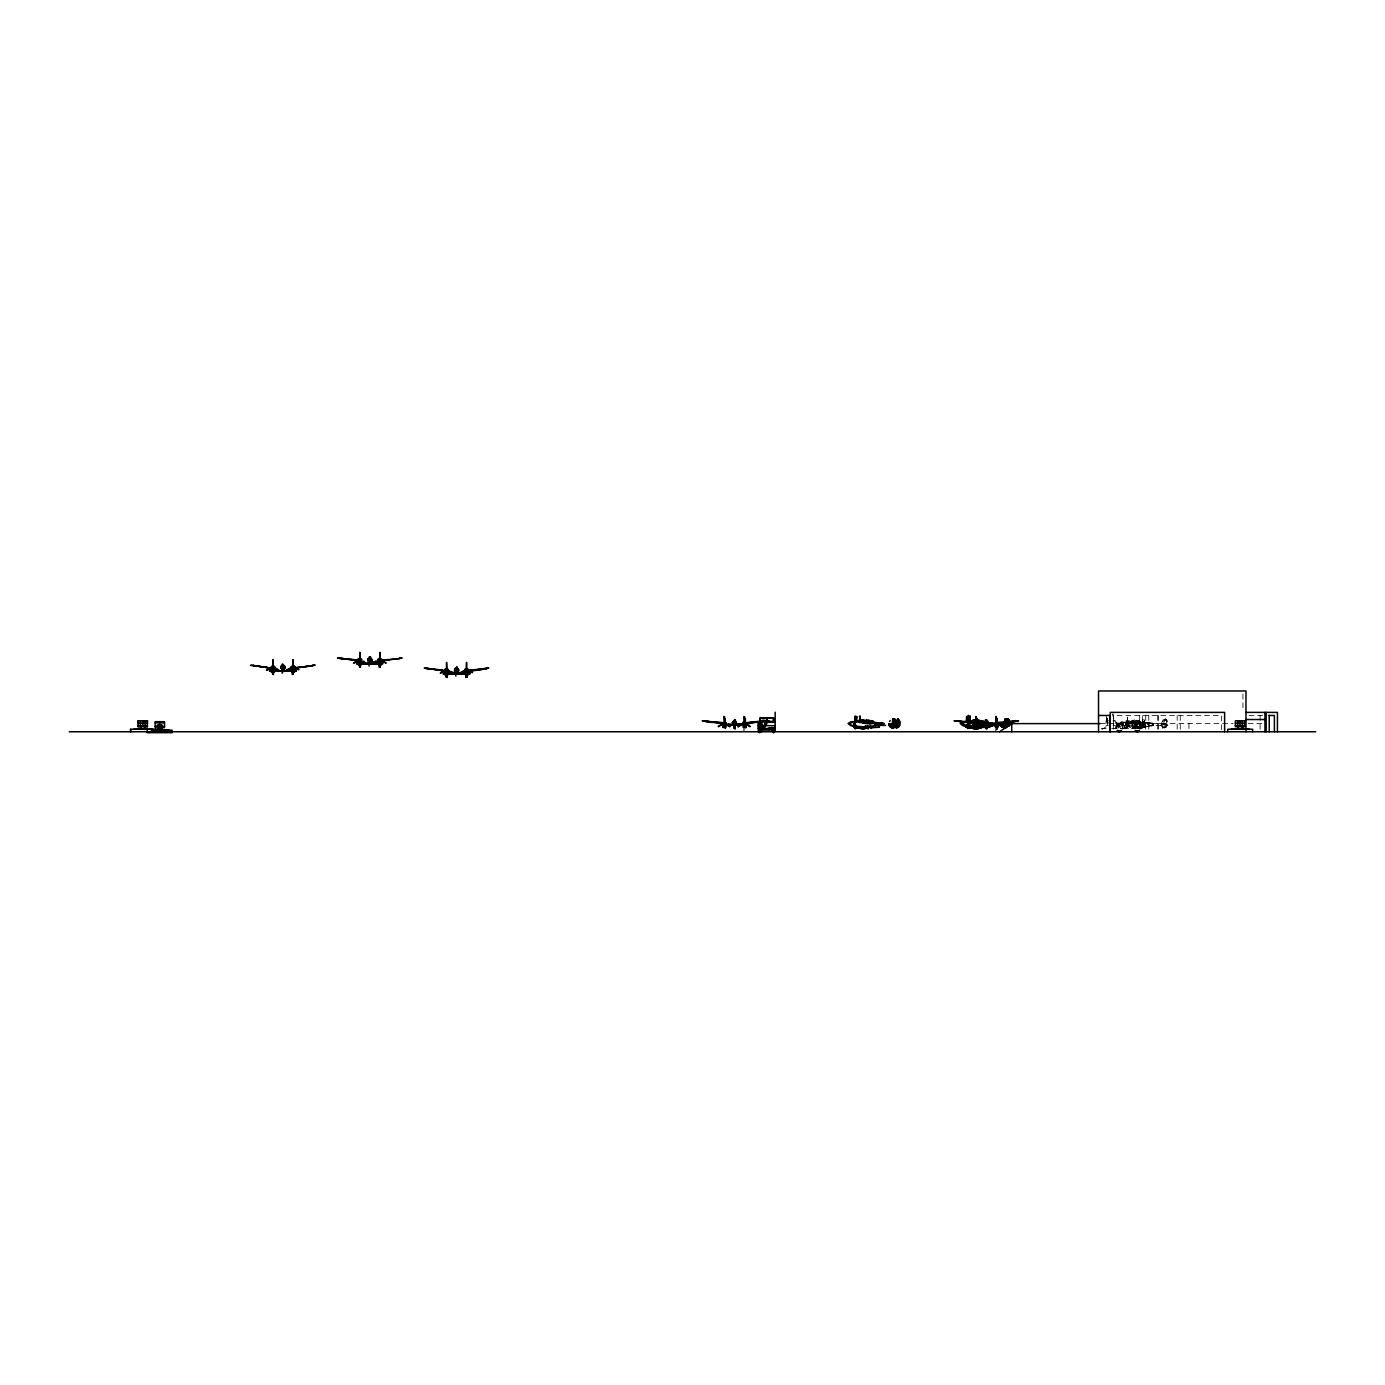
<?xml version="1.0" encoding="UTF-8"?>
<svg xmlns="http://www.w3.org/2000/svg" width="1385" height="1385" viewBox="0 0 1385 1385"><rect width="100%" height="100%" fill="white"/><g stroke="black" fill="none" stroke-linecap="round" stroke-linejoin="round"><path stroke-width="0.75" stroke-dasharray="5 3.75" d="M1127.823 725.844L1127.719 721.775L1129.346 721.447M1126.403 726.242C1126.819 727.004 1126.195 720.581 1125.884 726.761C1126.594 725.065 1127.269 721.983 1126.801 726.381C1134.869 725.463 1115.063 723.195 1130.749 721.412M1127.286 725.844L1127.303 724.857C1128.082 725.151 1127.65 726.363 1127.303 724.84L1129.19 724.961L1127.321 724.822L1127.286 726.069L1129.069 726.034L1127.286 726.069L1127.286 724.84C1133.017 725.359 1124.153 726.727 1129.104 726.052L1129.173 724.961C1125.988 723.766 1126.923 725.186 1127.563 721.654M1147.94 725.117L1149.117 723.178C1148.442 722.589 1146.763 726.173 1150.796 725.584M1150 725.584L1147.905 724.511M1148.407 725.117L1150.796 725.359C1147.022 726.363 1147.421 722.018 1150.952 723.507M1152.787 724.338L1152.614 725.584L1152.787 723.697L1151.247 723.455M1127.806 725.948L1127.806 724.805M1139.959 722.832C1129.398 720.91 1147.767 723.126 1142.209 722.295M1135.51 722.399L1137.639 721.931M1137.137 721.81L1138.73 722.191M1124.516 725.965L1124.464 727.956L1124.637 725.982M1142.383 720.944C1145.603 725.965 1136.825 725.013 1143.266 725.065M1142.209 722.208C1142.417 729.012 1139.162 722.416 1143.854 725.065M1141.396 722.814L1142.348 722.26M1151.073 725.55C1154.519 724.58 1154.328 725.082 1150.45 723.282M1127.771 724.857L1129.173 724.978L1127.771 725.324M1127.165 722.104L1127.58 715.958L1126.992 724.736L1127.234 721.775M1152.684 725.584L1152.839 723.697L1152.666 724.926M1153.082 725.394L1153.272 724.338M1141.863 722.814C1138.816 722.156 1135.492 722.26 1138.21 722.191M1164.318 724.268L1166.464 724.58L1161.34 724.216L1166.499 724.615L1162.725 724.649L1164.802 724.286M1129.519 723.178L1128.429 722.537L1130.281 722.693L1128.948 723.109M1127.857 723.178L1127.58 724.078L1127.719 721.775M1139.041 722.866C1129.848 724.667 1130.801 716.01 1120.638 724.251L1130.766 727.229M1130.783 723.022L1129.173 722.589M1136.825 722.814L1133.726 723.212L1138.972 723.991M1148.078 723.524L1148.009 724.511M1126.04 722.399C1122.785 723.334 1130.056 726.675 1127.684 722.07L1127.528 724.061M1123.443 722.728L1120.915 722.71L1122.231 722.416M1128.688 724.961L1128.602 726.173M1135.215 723.074C1140.097 716.045 1150.312 728.423 1131.476 721.81L1132.341 722.832L1132.48 721.395M1134.8 719.992L1131.268 721.221L1136.912 720.2L1144.997 725.567L1135.856 727.419L1129.796 727.09M1140.651 723.455C1131.961 715.491 1150.831 729.064 1138.124 721.36L1139.162 721.325C1136.098 718.832 1131.199 723.801 1136.86 723.334M1138.782 722.416L1137.587 722.537M1139.734 725.048L1144.962 725.619L1139.595 720.979L1141.223 723.455M1141.43 722.277L1139.561 722.174L1142.175 722.606M1153.324 723.697L1153.168 725.584L1151.125 725.359M1165.114 718.971C1158.864 735.158 1172.316 725.255 1165.599 719.023M1147.317 726.381L1161.236 725.169L1164.629 727.852L1165.599 718.971L1160.543 723.749L1161.703 723.732M1166.932 724.857C1165.529 733.669 1165.443 712.323 1167.226 721.845M1140.409 724.424L1140.322 725.307M1140.998 724.424L1140.928 725.307M1121.279 721.81L1123.356 722.174L1123.27 728.423L1142.331 728.32L1142.331 712.063M1135.059 722.797L1134.125 723.212L1135.146 723.576M1115.271 728.649C1114.925 723.524 1123.287 723.282 1123.252 728.406M1121.158 728.977L1119.201 726.588L1117.401 729.081M1133.138 728.614C1132.792 723.507 1141.153 723.264 1141.119 728.389M1139.024 728.943L1137.068 726.554L1135.267 729.064M1127.598 723.714L1127.477 724.736M1126.178 728.822L1127.096 726.069L1126.42 728.926M1106.84 722.104L1106.805 720.079M1107.896 723.368L1107.169 716.911M1113.263 720.269L1113.782 722.208L1113.956 720.338M1113.644 722.832L1113.28 724.822M1135.561 729.064L1135.856 726.969L1126.697 726.069L1126.455 727.298L1132.601 728.562M1126.472 726.831L1126.403 723.68L1125.884 726.761M1148.355 725.117L1150 725.342M1134.142 720.079L1131.701 721.118M1138.228 728.458L1139.388 726.155L1138.522 728.562M1138.678 728.458L1139.838 726.155L1138.972 728.562L1136.444 728.908M1132.48 728.32L1131.787 725.723L1133.778 721.637L1132.48 725.93L1127.754 725.844A2.562 2.112 -90 0 1 1125.52 724.39L1127.425 717.724M1167.417 724.857L1164.369 727.644M1144.46 720.927L1144.495 725.723L1142.417 725.653M1142.694 725.134L1142.435 725.74C1140.998 727.108 1145.949 726.935 1144.495 725.878L1142.694 724.857M1126.975 723.697L1126.697 726.865M1161.219 723.732L1163.296 719.577L1165.391 718.85M1144.183 724.58L1133.761 722.832M1123.166 724.182L1125.33 728.372L1122.716 724.182M1126.507 727.575L1128.273 725.723L1126.646 727.696M1164.854 727.644L1163.071 727.367M1111.791 728.649L1127.754 728.32L1127.754 725.844A3.445 2.822 -90 0 1 1125.52 724.026L1127.13 722.554M1125.589 724.165L1127.269 722.71M1125.745 728.181L1126.923 726.034M1102.027 729.428L1107.273 725.93M1107.965 722.814L1106.754 716.963M1134.159 722.832L1133.363 723.178L1142.227 724.476M1161.859 724.113L1161.34 724.216M1138.366 728.164L1137.587 726.173L1139.439 728.614M1138.834 728.164L1137.916 726.225L1138.955 728.112M1140.011 725.065L1143.248 725.151M1143.854 725.151L1141.898 725.55M1162.725 724.649L1163.66 724.113L1161.392 724.234L1164.785 724.753L1162.967 724.649M1143.473 722.658L1145.014 722.451M1132.601 722.97L1131.735 723.489L1142.625 725.359M1131.943 723.022L1144.962 725.619L1142.694 724.009L1144.183 724.182M1140.478 726.173L1136.012 726.709L1139.994 727.506M1137.189 728.354L1138.591 728.25M1139.994 727.004L1141.517 726.9M1164.179 727.766L1160.422 725.186M1138.937 727.09L1140.478 727.004M1143.127 726.727L1147.801 726.381M1141.032 726.9L1143.612 726.727M1132.514 722.97L1134.263 723.005A19.39 5.886 9.1 0 0 1138.003 723.489L1143.283 723.385M1133.363 723.178L1134.402 723.126M1133.519 723.178L1134.54 723.126M1136.012 727.229L1139.422 727.09M1150.26 725.584L1151.61 725.55M1139.942 726.173L1146.503 725.93L1146.624 727.315L1139.509 727.506M1139.561 721.36L1141.881 723.109M1138.124 721.36L1141.777 723.351M1140.236 723.455L1141.482 723.437M1139.439 727.506L1146.07 727.315L1145.949 725.93M1132.376 727.298L1136.496 727.229M1148.632 723.178L1150.191 723.16M1150.294 725.359L1151.61 725.359M1139.197 723.472L1140.444 723.455M1141.327 724.026L1143.144 724.009M1134.731 722.416L1136.064 722.399M1144.149 721.498L1142.66 721.775M1142.677 722.174L1144.166 722.226M1142.642 722.676L1144.166 722.71M1142.677 723.645L1144.183 723.714M1140.53 723.991L1144.962 725.619L1140.461 723.991L1141.707 724.026M1161.617 724.113L1163.66 724.113C1155.817 724.113 1175.363 724.996 1161.842 724.459M1248.941 715.456L1262.947 715.456M1106.823 720.581L1106.009 714.175M1108.416 720.789L1106.078 720.789L1106.078 726.727M1113.073 720.789L1115.41 720.789L1115.41 726.727M1125.52 722.208L1116.552 722.208L1116.552 728.423M1142.331 722.208L1132.895 722.208A1.818 1.818 0 0 0 1131.078 724.026L1131.078 725.844M1116.552 722.399L1116.552 727.921M1116.552 723.091L1123.27 723.091M1100.14 723.611L1233.117 723.611M1248.093 723.611L1262.843 723.611M1116.552 723.974L1123.27 723.974L1125.33 728.372L1122.837 723.974M1116.552 724.182L1123.27 724.182M1106.078 725.619L1108.416 725.619M1113.073 725.619L1115.41 725.619M1116.552 726.086L1123.27 726.086M1101.231 728.649L1108.069 728.649M1129.035 723.178L1130.247 723.178M1139.63 724.009L1136.721 723.766M1139.249 724.009L1140.288 724.026M1144.529 722.451L1146.053 722.503M1130.264 721.412L1133.345 721.585M1145.568 722.503L1148.113 722.658M1143.958 722.658L1139.665 722.71M1135.527 720.719L1137.154 720.892L1136.237 720.771M1147.628 722.658L1161.028 723.749M1140.374 722.416L1142.729 722.693M1139.318 722.97L1140.322 723.143L1131.545 721.81L1132.341 722.832M1133.588 722.624L1140.201 723.178M1128.792 723.143L1131.268 723.109L1129.71 722.693M1132.861 721.585L1136.877 721.897M1136.392 721.897L1139.838 722.191M1136.358 722.485L1141.015 722.935L1139.595 720.979M1138.816 723.593L1137.916 723.489A19.39 6.025 8.3 0 1 1134.177 723.005M1149.671 723.385L1151.731 723.645L1149.654 723.385M1149.654 723.16L1150.987 723.282M1139.162 722.883L1140.426 723.091M1134.782 724.234L1136.15 724.476L1134.679 724.234M1137.985 724.822L1136.618 724.563L1137.899 724.822M1142.504 723.489L1143.802 723.922M1140.357 723.143L1141.379 723.351M1139.301 723.714L1140.496 723.974L1139.232 723.714M1139.353 722.191L1140.859 722.416M1163.677 724.649L1162.084 724.459M1128.411 726.761L1130.281 727.09M1127.269 726.294L1128.896 726.761M1107.636 723.212L1107.584 724.892M1162.327 724.459L1166.464 724.58L1163.227 724.113L1164.3 724.753M1162.673 727.142L1163.556 727.367M1138.695 721.066L1140.288 722.174M1163.158 727.142L1161.582 725.844M1126.317 721.62L1128.065 723.645M1165.668 719.577L1166.932 723.195M1144.443 720.113L1142.573 719.594L1142.383 721.862M1113.055 713.985L1114.025 720.269L1112.64 714.019M1144.443 720.079L1144.46 720.979M1144.495 725.359L1143.473 727.056L1142.417 725.376M1144.46 721.516C1147.905 728.372 1139.111 728.718 1142.383 721.533M1144.443 720.39L1144.46 721.845M1260.09 715.456L1260.09 729.722M1242.934 694.041L1242.934 710.626M1221.553 729.722L1221.553 715.456L1113.332 715.456L1113.332 729.722M1188.919 723.611L1188.919 729.722M1180.245 715.456L1180.245 729.722M1177.181 715.456L1177.181 729.722M1162.863 723.611L1162.863 729.722M1158.397 715.456L1158.397 729.722M1157.704 715.456L1157.704 731.765M1148.788 715.456L1148.788 729.722M1145.724 715.456L1145.724 731.765M1139.388 715.456L1139.388 731.765M1122.716 723.974L1122.716 728.423M1116.708 728.597A2.562 2.562 0 0 1 1119.53 725.982A2.562 2.562 0 0 1 1121.763 729.116M1116.085 728.614A3.186 3.186 0 0 1 1119.582 725.359A3.186 3.186 0 0 1 1122.352 729.254M1133.069 728.32A4.12 4.12 0 0 1 1137.154 723.766A4.12 4.12 0 0 1 1141.24 728.32M1134.557 728.579A2.562 2.562 0 0 1 1137.379 725.948A2.562 2.562 0 0 1 1139.613 729.099M1133.951 728.597A3.186 3.186 0 0 1 1137.449 725.342A3.186 3.186 0 0 1 1140.219 729.237M1144.166 723.126L1142.677 723.143L1144.166 723.212M1141.482 722.572L1142.989 722.658L1141.465 722.572M1153.289 723.87L1151.264 723.645L1153.255 723.87"/><path stroke-width="1.5" d="M745.303 726.571L745.303 727.766M997.148 726.571L997.148 727.766M723.143 722.953L704.636 720.979C707.908 723.853 724.511 721.066 722.78 723.472L702.178 720.789L723.507 723.351M725.065 724.078C724.857 711.942 725.238 730.449 724.822 726.571M725.048 722.329L722.606 723.178M736.335 722.832L735.851 721.81L734.344 722.832L734.396 719.888L734.5 721.066M743.624 724.84L743.503 726.052L743.001 724.822M744.991 722.312L743.312 722.07L743.312 724.459L745.165 724.459L745.286 722.312M745.32 727.367C745.078 726.727 745.563 707.752 745.043 726.571M745.944 723.351L745.874 722.399L746.082 723.334L764.364 721.36C782.369 720.702 744.593 720.356 745.944 725.117M975.819 723.074L954.023 720.789L975.888 723.524M976.944 727.367L976.771 719.023L976.892 721.845M986.345 721.066L986.258 719.888L986.189 722.849L984.354 722.243L985.237 723.178M995.503 724.961L995.348 726.052L994.845 724.822M997.165 718.971L997.148 724.078C996.906 707.389 997.113 738.447 996.888 726.571M1016.14 720.962L1018.598 720.789L998.1 723.472L1016.209 720.979L997.719 722.399L998.637 723.957L997.789 725.117M725.151 719.023L725.117 720.979M976.996 719.023L976.962 720.979M854.614 724.736L855.203 715.958L854.822 722.07M968.167 724.736C969.517 710.972 967.301 714.331 968.357 722.07M725.099 727.766C725.601 723.264 722 727.038 724.719 724.857L726.433 725.394M725.099 724.078L725.117 721.845M863.478 726.969L863.167 729.064L854.078 727.298C856.224 721.481 853.108 733.063 854.891 724.805C859.323 726.017 852.831 732.457 856.224 726.173M969.846 724.944C969.639 727.956 966.609 724.32 969.846 724.944L969.76 726.242M273.295 674.322L272.897 659.554L272.949 671.327L296.182 671.067M359.754 663.623L359.633 658.429L360.498 667.345M446.472 673.716L446.576 662.411L447.165 677.438M743.884 730.155L744.091 729.895M859.721 722.07C857.073 715.976 873.173 724.857 868.759 720.979C871.736 719.057 876.74 724.095 875.528 724.511M989.046 725.117L989.184 723.351L991.47 723.645M995.486 724.84L995.503 726.034L994.897 724.926M995.746 730.155L995.936 729.895M997.148 723.195L997.217 719.023M880.843 724.926L882.487 725.342L877.19 723.351M992.872 725.394L990.846 725.359L995.763 725.394M272.793 669.907L272.862 674.183L272.966 665.614L272.862 674.391L272.932 672.175M745.13 719.023L745.251 721.845L745.355 719.023M875.58 723.957L873.017 722.953M877.674 723.351L880.098 723.507L878.834 723.385M987.73 723.351L988.838 723.385L987.799 723.351M991.141 723.351L989.375 723.385L994.361 723.645L990.829 723.385M379.819 664.938L379.871 667.016L380.079 658.429L379.888 667.154L379.94 664.402M724.736 726.173L724.719 724.857L725.134 727.506M147.451 720.789L147.399 726.727L138.084 726.727L138.136 720.789L147.451 720.789L147.485 721.897M140.387 725.619L140.456 720.789M142.707 725.619L142.793 720.789M145.044 725.619L145.131 720.789M272.776 672.019L272.724 674.391M292.512 674.322L292.997 671.621M359.754 664.402L359.667 667.154M446.455 674.893L446.541 677.248L446.472 674.495M466.641 676.261L466.606 677.248L466.676 674.495M292.962 673.387L292.893 659.554L292.927 674.391L293.153 672.175M359.892 664.938L359.823 667.154L359.858 652.318L359.754 658.394M380.113 664.938L380.027 667.154M446.611 675.032L446.559 677.109L446.576 668.522M379.455 667.103L379.854 652.318L379.957 658.394M467.022 673.404L443.061 673.803L470.086 673.803L466.641 674.166L466.572 668.522L466.745 677.248L466.572 662.411L465.983 677.438M871.096 722.381L870.559 722.814M983.021 722.693L985.358 722.693M359.754 664.8L359.858 666.964L359.806 658.377M379.888 658.377L379.888 666.947M724.892 721.862L724.961 718.971M734.24 725.982L734.31 727.852M976.754 721.862L976.823 718.971L977.014 721.862M986.155 726.069L986.103 728.614L985.981 726.069M745.095 721.862L745.182 718.971M869.157 721.845L869.018 722.814M996.923 723.316L997.027 718.971M380.113 664.523C382.883 661.009 383.489 666.168 380.286 663.311M856.38 716.582L855.861 722.104L856.034 716.547M966.92 716.582L966.401 722.104L966.574 716.547M967.007 725.948C967.405 722.745 965.968 731.747 967.024 724.857M968.461 725.948L968.427 724.805L968.461 726.138L969.76 726.155L969.136 728.614L969.725 726.069M997.096 726.19L997.2 727.644M854.909 724.84L856.207 726.155M466.762 677.109L466.832 675.032L466.243 677.04M856.848 716.582L856.328 722.104L856.536 716.547M860.172 716.582L859.185 722.104L860.068 715.958L859.358 716.547M967.388 716.582L966.869 722.104L967.076 716.547M970.314 716.582L969.327 722.104L970.21 715.958L969.5 716.547M271.373 668.211L253.039 665.492L271.391 668.211L272.88 665.354L274.368 666.375L273.815 668.02M358.507 660.16L339.983 658.256L358.455 660.368M445.174 670.444L426.701 668.349L445.07 671.067L446.559 668.228L448.048 669.249L448.307 671.69L447.944 670.219M854.251 725.134L854.043 726.935L853.818 724.268M966.211 724.909L965.639 726.865L966.332 725.134M967.786 725.134L967.578 726.935L967.353 724.268M284.964 668.332L284.894 667.137A19.39 4.242 18.4 0 1 284.618 667.916L282.904 670.6C271.148 672.885 274.888 662.549 274.871 668.488M458.643 671.188L458.573 669.994A19.39 4.242 18.4 0 1 458.297 670.79L457.569 672.106M296.407 670.946C289.188 673.993 294.434 666.635 292.304 669.976M378.694 663.121L379.888 664.038L379.646 663.173L359.892 664.09L360.048 663.173L360.342 665.423L360.342 661.459L360.446 662.74M466.329 673.318L466.537 674.183L466.381 673.266L446.282 673.456M891.923 724.753L889.239 724.113L891.923 724.753L889.464 724.459L890.347 724.649M896.805 724.286L895.212 724.649L898.952 724.58M1005.493 724.286L1001.113 724.234L1007.137 724.58L1001.338 724.113M733.461 721.066L735.141 720.079M735.262 720.079L736.041 723.039M985.306 721.066L985.376 720.079M734.31 721.343L734.258 728.614L734.137 726.069M986.172 721.343L985.947 728.545M854.666 724.078L854.926 723.178M968.202 724.078L968.461 723.178M849.628 723.489L854.787 721.429M889.62 724.701L893.602 724.615L891.94 724.268M963.164 722.728L965.986 721.741M984.995 723.991L984.596 723.489A19.39 2.926 -17.9 0 1 984.25 723.005L984.545 724.822M875.303 722.693L872.152 722.71L870.646 720.979L875.216 723.385M880.358 724.926L883.266 725.359M983.038 722.814C980.978 720.477 986.016 722.243 984.112 722.572M361.191 660.299C361.745 667.934 380.234 657.702 379.265 662.74M859.964 722.849C860.414 719.577 857.8 722.468 859.964 722.243M861.782 720.079L859.479 721.066M863.34 720.079L861.02 721.066M865.521 720.962L868.759 720.927L872.446 723.385L868.274 723.455L865.781 720.979L870.351 723.385L868.914 723.437M871.736 723.334L867.218 720.927L864.084 720.962L868.655 720.01L875.268 723.749M868.187 722.71L867.183 721.36L868.014 720.719L874.316 722.554M868.135 722.953C874.351 725.428 866.439 720.39 869.763 721.325L868.741 721.36L869.728 722.71M873.052 722.71L872.083 720.979L873.087 721.325L870.611 721.36L872.637 722.381M888.858 725.169L892.009 727.627L892.736 718.971M892.771 724.199L892.494 727.627L891.317 727.766M893.966 722.468L894.277 718.971M894.329 724.199L893.792 727.852L891.196 726.571M890.278 727.142C894.848 729.393 896.026 721.152 892.719 719.023L894.346 721.845M893.533 727.644L896.095 724.857L894.26 719.023C898.38 720.529 896.874 729.393 892.234 727.367M897.601 718.971L896.182 727.766M897.67 727.506L899.488 724.078L897.584 719.023C902.431 720.754 899.229 731.124 894.502 726.571L896.666 727.766M972.045 722.849C969.24 721.516 974.122 718.296 978.416 721.066M973.499 722.849L973.638 721.256L968.6 721.343M973.88 720.079L971.56 721.066M974.33 721.118L977.446 719.888M975.473 719.975L979.403 720.183L985.41 723.749L981.827 723.455L979.333 720.979L983.887 723.611M981.723 722.71C977.637 718.33 990.483 725.394 982.45 723.437M1004.523 722.468L1004.817 718.971M1006.272 719.023C1012.695 724.736 1000.247 735.487 1006.272 718.971M1009.561 724.857L1009.007 726.19L1009.371 721.845L1007.726 719.023L1009.613 720.979L1010.046 724.857M743.053 723.489L737.928 726.848L743.208 723.68M292.72 671.067L269.382 670.946L293.343 670.548M446.645 673.699L466.399 673.941M734.587 726.242L734.362 727.437L734.119 725.584M986.449 726.242L986.224 727.437L985.964 725.584M743.901 716.582L744.403 722.087L744.541 716.547M995.746 716.582L996.248 722.087L996.386 716.547M994.88 723.593L994.084 723.541M360.031 663.848L356.326 663.709L359.407 663.311M736.179 723.593L736.197 723.489A19.39 2.649 18.3 0 0 736.387 723.005L736.266 724.822M987.799 723.991L987.038 724.822L988.059 723.489A19.39 2.649 18.3 0 0 988.232 723.005L988.128 724.822M986.38 723.178L988.215 722.624L987.107 720.079L985.497 720.079M455.7 672.244L454.851 670.79A19.39 4.242 -18.4 0 1 454.574 669.994L455.042 668.574L454.522 671.188M159.05 727.073L159.05 729.566L158.738 724.39L160.591 724.39L160.279 729.566L160.279 727.073M380.113 664.246C382.589 663.155 380.771 659.814 380.511 662.74M293.083 666.947L292.893 665.648M380.044 659.727L379.923 660.264M992.318 725.394L989.063 724.944M994.257 725.394L990.015 725.359M272.672 674.201L272.637 672.175M723.905 716.547L724.442 722.104L724.563 716.582M765.022 728.06L760.59 728.146M774.596 728.181L768.779 728.06M975.75 716.547L976.286 722.104L976.408 716.582M448.255 673.058L447.736 671.465L447.165 672.833M868.049 729.064L868.343 726.969M975.577 726.969L975.265 729.064L971.855 728.146M284.496 668.245L283.423 669.751M371.422 661.216L370.436 662.445M971.924 727.229L969.171 726.381M875.614 723.524L876.74 723.385L873.294 723.455M876.099 723.524L879.319 723.385M988.197 723.524L992.785 723.385M976.754 727.644L976.944 726.709M997.771 726.173L997.754 727.506L997.91 725.93M312.768 665.216L315.191 665.164L294.399 668.211L294.416 666.254L294.884 667.501M381.187 660.143L379.871 658.135L378.382 660.056M294.849 667.639L312.785 665.908L310.153 666.22M381.135 660.42L381.516 658.983L381.36 660.056M745.511 724.078L745.857 723.178M997.356 724.078L997.719 722.52L998.308 723.524M745.528 724.944C741.823 728.146 747.034 723.316 743.728 724.857M855.861 726.069L855.636 727.298L864.725 729.064L865.019 726.969L854.545 726.034M966.401 726.069L966.176 727.298L976.719 729.064L977.031 726.969L973.413 726.796M967.63 727.298L967.855 726.069M969.327 726.069L969.102 727.298L978.191 729.064L978.485 726.969L975.525 726.588M997.373 724.944L996.733 726.052L996.681 724.84M446.853 669.821L446.489 670.357M985.428 721.118L984.319 722.849L988.215 722.624M281.017 666.826L282.142 665.06M724.874 724.961L724.84 725.948M977.308 724.822C971.82 729.237 978.122 720.217 976.91 728.112M291.75 670.357C289.482 660.905 295.819 671.396 282.904 670.6L281.172 667.916A19.39 4.242 -18.4 0 1 280.895 667.137L284.046 667.778L284.739 666.22M369.102 656.992L370.609 656.992L371.751 659.901A19.39 4.242 18.4 0 1 371.578 660.697L369.847 663.363L368.445 662.48M458.487 669.994L457.327 667.916M853.87 726.242L854.164 723.559L853.489 726.761M725.463 724.822L725.013 726.052M967.855 722.104L974.953 723.334L956.498 720.979L975.715 722.347M736.456 724.234L734.881 725.255M988.301 724.234L986.986 725.498L987.92 725.048M360.481 661.545L361.849 662.532L359.996 663.346M293.481 670.496L293.464 668.695L293.551 669.976M969.05 726.554L964.185 725.584L961.623 723.489L968.253 721.429M726.155 723.593L725.705 722.572L724.199 724.736L722.451 722.572L722.935 724.078M978.416 723.541L977.568 722.572L976.061 724.736L974.14 722.832L976.061 721.775L978 723.593M974.451 723.178L974.798 724.078M358.507 660.143L357.936 659.122L359.84 658.135L361.329 660.056M444.949 669.63L444.862 670.929M280.913 666.704L281.363 665.718M368.704 660.541L367.856 659.468L369.102 657.823M284.773 667.172L284.6 666.185M458.573 669.613L457.725 670.634L454.644 669.821M733.392 723.178L732.388 722.624L733.583 721.118M468.424 670.807L467.524 668.522L465.1 669.249M742.239 723.541L743.139 722.866M358.109 659.71L358.334 660.974M736.37 722.658L734.206 722.814M464.91 673.058L465.118 669.111L464.667 671.413M378.503 660.299L378.174 661.615L377.707 660.835M359.633 658.429L360.238 667.103M726.069 723.351L725.342 723.645M997.91 723.057L996.092 721.775L994.603 723.714L996.092 724.736L997.702 723.178M295.663 669.821L294.901 669.492M381.637 659.572L381.516 660.905L402.169 658.083L399.711 657.979M360.654 662.272L361.433 662.272A2.008 1.956 48.9 0 1 361.433 663.779L360.498 663.398M466.745 670.392L466.312 669.89M973.949 724.424L969.725 726.796L975.127 723.836L973.949 725.307L973.811 724.32M468.58 672.366C471.471 672.92 464.823 670.755 468.234 672.366A2.008 1.956 48.9 0 1 468.234 673.872L467.455 673.872M893.983 726.19L894.554 724.857M893.204 719.023L895.039 724.857L892.252 727.852M895.541 726.19L896.095 724.857M896.407 725.273L895.004 727.246M898.848 726.19L899.419 724.857M899.731 725.273L898.311 727.246M1008.418 725.273L1008.02 726.19L1008.384 721.845L1006.756 719.023M894.866 725.273L893.446 727.246M1008.107 724.857L1006.514 727.246M272.239 670.548L271.252 671.015A2.008 1.956 -48.9 0 1 271.252 669.509L272.239 669.976M273.486 669.976L274.49 669.509A2.008 1.956 48.9 0 1 274.49 671.015C272.43 669.855 273.866 675.395 273.399 670.496L273.399 670.946M292.096 669.509L291.317 669.509A2.008 1.956 -48.9 0 0 291.317 671.015L292.304 670.548M358.975 662.272L358.196 662.272A2.008 1.956 -48.9 0 0 358.196 663.779C359.061 664.159 358.005 659.416 359.2 662.74M379.04 663.779L378.261 663.779A2.008 1.956 -48.9 0 1 378.261 662.272L379.04 662.272M445.71 672.366L444.931 672.366A2.008 1.956 -48.9 0 0 444.931 673.872L446.022 671.552L445.918 672.833M465.983 673.422L464.996 673.872A2.008 1.956 -48.9 0 1 464.996 672.366L465.983 672.833M772.865 730.605L774.596 730.518M773.107 730.57L773.107 727.61M997.165 723.559L1002.082 726.865L997.061 723.385L1016.244 721.325L1005.043 722.174M758.495 731.228L758.807 726.692M759.326 731.245L759.638 726.709M380.892 659.987L386.173 663.069L382.225 661.32M889.551 721.654L890.157 720.529M278.472 670.34L273.901 667.189L279.164 670.34M362.16 661.424L365.432 663.103L363.788 661.13M729.791 726.831L725.048 723.974L730.103 726.242M977.083 725.169L978.277 725.394M981.636 726.831L976.892 723.974L981.948 726.242M745.043 725.948L745.494 724.805L744.178 726.086M996.906 725.948L996.715 724.961M447.078 673.803L447.199 671.638M380.234 664.073L380.546 661.545M985.843 722.814L987.713 721.81L988.059 722.849M456.825 673.041L448.255 671.708M457.985 671.483L455.717 673.023M749.822 726.761L745.303 723.559L750.151 726.242M377.811 660.091L378.261 658.983L378.486 660.126M293.845 667.345L298.848 669.751L294.001 667.085M468.961 671.413L472.527 672.608L469.411 670.669M732.786 721.81L732.388 722.658M735.141 724.874L742.931 723.922M725.065 728.112L725.082 724.857M744.091 728.112L743.866 726.086M967.042 726.761L967.7 723.559L967.492 726.848M379.213 661.545C379.715 668.834 379.628 663.051 378.174 661.545M274.576 670.184L273.52 668.782M985.981 725.861L985.791 727.315M465.776 672.366L465.412 671.465L456.583 673.456L454.973 671.102M995.434 727.315L995.434 725.93M1002.446 724.649L1001.563 724.459M1002.896 724.649L1001.043 724.216L1007.172 724.615L1002.498 724.216M375.906 661.13L373.586 663.103L377.534 661.424M460.391 672.902L463.767 670.634M990.136 726.242L995.226 723.974L990.483 726.831M361.208 660.126L361.45 658.983L361.883 660.091M746.099 723.385L764.399 721.325L745.615 722.832L753.198 722.174M718.261 726.242L723.109 723.559L718.573 726.761M270.058 667.812L266.578 670.288L270.525 668.557M358.819 659.987L353.521 663.069L357.468 661.32M445.468 669.959L440.257 673.162L445.641 670.202M1000.939 725.169C1000.489 729.099 1009.388 726.19 1004.09 727.644M1004.575 727.644L1002.775 727.367M1006.029 727.644L1002.255 725.117M468.234 669.665C462.988 673.508 497.856 666.877 486.447 668.072M455.526 668.159L457.327 667.085M893.637 726.709L891.68 726.571M895.177 726.709L894.191 727.367M292.858 667.535L287.318 670.34M1005.06 727.246L1006.081 726.19L1003.831 727.142M286.989 669.734L291.906 667.189M371.249 662.48L369.847 663.363L368.133 660.697A19.39 4.242 -18.4 0 1 367.856 659.901L367.856 659.468M999.485 731.765L1011.725 723.611L1100.002 723.611M369.743 664.108L369.847 656.854M456.583 666.947L456.461 674.201M371.007 660.541L371.838 659.468M359.148 661.545L358.975 663.779M464.269 671.517L460.582 673.3M725.048 722.174L726.034 723.091M457.448 673.023L456.323 673.041M745.701 723.87L746.498 723.87A2.008 1.974 62.8 0 1 746.48 725.394L745.701 725.394M889.966 724.32L888.945 724.216L893.619 724.615L888.945 724.216L889.966 724.009M1007.155 724.615L1002.636 724.234L1003.519 724.009M1002.948 724.113L1001.043 724.216L1003.259 724.113M293.776 669.509L294.555 669.509A2.008 1.956 48.9 0 1 294.555 671.015L293.481 670.859M380.719 662.272L381.498 662.272A2.008 1.956 48.9 0 1 381.498 663.779L380.719 663.779M447.372 672.366L448.169 672.366A2.008 1.956 48.9 0 1 448.169 673.872L447.165 673.422L447.13 675.447M468.095 671.067L486.464 668.765L483.832 669.094M866.11 728.112L865.209 726.173M866.577 728.112L865.66 726.173M867.668 728.112L866.75 726.173M870.992 728.112L870.074 726.173M871.442 728.112L870.524 726.173M978.208 728.112L977.308 726.173M978.676 728.112L977.758 726.173M979.662 728.112L978.745 726.173M980.13 728.112L979.212 726.173M981.134 728.112L980.216 726.173M294.416 668.211L312.768 665.492M399.711 658.637L381.187 660.16M1005.545 727.644L1005.146 726.571M161.526 727.558L164.503 727.627L164.503 721.689L155.189 721.689L155.189 727.627M283.423 670.375L282.038 670.167M997.91 725.584L998.343 725.394A2.008 1.974 62.8 0 0 998.343 723.87L997.91 723.697M853.887 722.572L858.111 721.429M864.344 721.066L866.785 719.975M972.876 721.118C978.295 717.828 970.937 723.489 972.426 721.221M974.486 721.066L976.823 720.079M722.416 725.169L722.104 724.424M270.767 669.821L270.889 669.492M862.526 720.962L866.785 721.325L865.746 721.36C874.264 725.584 856.017 722.347 863.98 722.485M974.625 720.962L977.031 720.875M764.243 726.623L763.429 726.467A3.186 3.186 0 0 1 760.642 721.897A3.186 3.186 0 0 1 765.974 721.308A3.186 3.186 0 0 1 764.26 726.381C757.214 724.805 767.602 715.785 764.105 725.792M860.864 722.243L860.881 721.118L856.501 721.343M863.98 720.962L865.521 720.789M978.987 720.962L983.229 721.325L982.19 721.36L983.211 722.641L979.333 720.979L980.701 721.602M743.987 726.259L743.762 724.978M291.214 668.799L292.27 668.782M293.585 668.782L294.97 669.215L294.122 670.357M745.909 724.615L748.61 724.424L746.151 724.234M997.754 724.615L1000.472 724.424L997.996 724.234M995.971 728.164C995.019 722.78 997.304 727.263 995.573 724.857M1003.017 724.459L1004.35 724.113M294.624 666.774L292.91 665.354L291.421 667.293M466.208 675.499L465.949 671.638M991.296 723.385L992.924 723.645M986.501 725.619L992.716 724.372M371.855 661.182L371.838 660.195M863.461 719.975L870.334 722.693M867.512 726.883L863.478 727.419M867.547 727.125L869.053 726.883M872.377 726.883L868.343 727.419M979.611 726.883L975.577 727.419M981.065 726.883L976.979 727.367M981.013 727.125L982.519 726.883M292.235 667.414L292.927 666.652M272.81 667.483L273.07 667.483M359.771 660.264L359.65 659.727M468.269 670.981L486.447 668.349L467.974 670.444L475.245 669.63M381.256 660.351L388.527 660.108M891.888 724.77L895.143 724.58L893.481 724.268M1006.912 724.77L1008.609 724.58L1006.947 724.268M269.781 670.721L271.079 670.6M356.724 663.484L358.04 663.363M443.46 673.577L444.758 673.456M773.851 728.545L775.167 728.458L775.167 712.184M871.702 722.658L867.183 722.174L869.832 722.624M870.092 723.437L867.287 721.36L871.355 722.606M889.014 724.234L890.815 724.113M983.108 722.572L980.736 722.174L983.817 722.676M977.325 724.926L974.815 724.805L976.079 726.242M723.403 725.948L722.97 724.805L724.234 726.242M273.486 674.582L272.672 665.648L272.776 669.959M985.116 726.017C979.143 727.35 976.546 726.381 977.394 727.35M865.746 721.36L868.083 722.935L864.153 722.52M868.205 722.641L867.183 721.36L868.326 721.325L866.473 720.875M868.724 721.36L869.763 721.325L868.759 720.979M867.183 721.36L868.326 721.325L867.218 720.979M977.446 723.334L981.827 723.455L978.468 720.875M981.757 722.641L980.736 721.36L984.458 723.385L981.463 722.918M979.299 721.36L980.338 721.325M980.753 721.36L983.281 723.455L980.753 721.36L981.775 721.325L977.516 720.962L979.074 720.789M772.051 728.545L775.167 728.458L758.391 728.458L758.391 722.329L758.495 731.799M861.366 721.343L850.961 721.741L848.07 723.489L850.65 725.584L858.371 727.229M971.508 721.343L963.06 721.741L960.169 723.489L962.731 725.584L970.469 727.229M867.062 727.506L875.805 727.315L875.597 725.93M871.927 727.506L879.111 727.315L878.921 725.93M979.16 727.506L989.254 727.315L989.063 725.93M877.917 725.359L880.773 725.359M882.782 725.359L884.097 725.359M869.832 723.455L868.81 722.71M895.679 724.649L898.484 724.615L895.558 724.372M865.019 727.419L859.237 727.298M978.485 727.419L972.789 727.298M359.892 663.605L379.802 663.605M282.142 664.211L283.942 665.302M359.823 664.038L379.888 664.038M446.974 677.196L446.351 668.522L446.368 677.438M1245.981 712.392L1277.437 712.392L1277.437 731.765M1098.582 715.456L1109.852 715.456L1109.852 731.765M1268.47 715.456L1274.39 715.456L1274.39 731.765M1245.981 719.525L1264.955 719.525M767.065 721.758L773.799 721.758L767.065 721.55L773.419 721.412L773.419 718.122L760.261 718.122L760.261 721.412M766.788 722.329L775.167 722.329M155.189 722.797L164.503 722.797M138.084 723.195L147.416 723.195M1235.368 723.195L1244.699 723.195M727.16 724.268L731.159 724.286M737.01 724.234L741.096 724.268M979.005 724.268L984.977 724.286M988.855 724.234L992.941 724.268M727.142 724.58L731.141 724.58M737.166 724.58L741.183 724.58M978.987 724.58L985.012 724.58M989.011 724.58L993.028 724.58M727.16 724.77L731.141 724.753M737.097 724.753L741.096 724.77M979.005 724.77L984.977 724.753M988.959 724.753L992.941 724.77M724.753 724.978L722.987 724.944M995.607 724.978L996.646 724.978M758.547 725.653L775.011 725.653M1235.368 725.619L1244.699 725.619M155.189 726.519L157.509 726.519M162.184 726.519L164.503 726.519M158.738 726.675L160.591 726.865M758.807 726.917L760.296 726.727M158.738 727.073L160.591 727.073M758.807 727.212L760.296 726.969M758.807 727.298L760.296 727.298M758.807 727.61L760.296 727.714M758.807 728.077L760.296 728.077M773.107 728.077L774.596 728.077M758.807 728.181L760.296 728.181M758.807 728.683L760.296 728.683M772.865 728.718L774.596 728.683M758.807 729.081L760.296 729.185M772.865 729.22L774.596 729.185M152.056 729.566L168.987 730.189M758.807 729.653L760.296 729.549M772.865 729.583L774.596 729.653M758.807 730.051L760.296 729.964M760.59 729.843L774.596 729.964M151.38 730.189L172.086 730.189L172.086 732.682L147.226 732.682L147.226 730.189M758.807 730.345L760.296 730.293M772.865 730.362L774.596 730.345M758.807 730.501L760.296 730.622L760.296 727.61M69.25 731.765L1315.75 731.765M881.12 723.385L882.643 723.385M989.219 725.342L993.409 725.359M877.138 725.342L879.942 725.359M878.748 725.359L882.297 725.394M883.613 725.359L885.621 725.394M998.723 724.251L1000.039 724.32M746.879 724.251L748.194 724.32M758.391 728.458L761.508 728.545M379.265 667.345L380.079 658.429M292.304 674.582L293.118 665.648M981.169 727.506L975.732 726.709M872.481 727.506L863.634 726.709L873.571 725.93L873.762 727.315M381.671 663.363L382.97 663.484M468.39 673.456L469.688 673.577M294.711 670.6L296.026 670.721M874.991 722.658L876.064 722.399M869.572 722.572L871.996 722.693L870.022 722.658M977.62 720.789L976.061 720.962L978.589 720.875M979.939 720.875L981.636 722.174M874.662 722.624L875.372 722.658M869.538 722.935L872.446 723.385M982.952 722.589L983.887 722.693M864.119 727.298L865.729 727.437M982.64 722.572L984.423 722.589M873.831 722.554L872.048 722.174M445.052 671.067L437.902 669.63M429.333 669.094L424.26 668.176L426.701 668.072M342.597 659L337.524 658.083L339.983 657.979M255.654 666.22L250.581 665.319L253.039 665.216M444.897 670.981L426.701 668.349M271.166 668.02L253.039 665.492M877.294 723.385L878.575 723.507M992.283 723.385L993.564 723.507M995.59 726.069L996.663 726.155L996.611 724.84M982.363 722.97L984.285 723.334M982.64 723.091L983.731 723.334M984.198 724.234L985.86 725.463M733.6 724.476L732.752 723.489A19.39 2.926 -17.9 0 1 732.388 723.005L733.029 725.065M991.141 725.169L992.612 725.342L991.019 724.944M991.141 725.342L989.098 724.944M988.197 725.169L989.686 725.342L988.232 725.169M877.588 724.944L879.146 725.342M877.674 725.169L879.163 725.342M983.16 722.953L985.185 723.334M882.955 723.507L884.219 723.645M879.613 723.507L880.895 723.645M875.614 723.611L873.381 723.247M871.252 723.489L868.914 723.247M980.234 724.372L984.406 725.203M873.26 723.143L874.264 723.351M728.389 724.372L732.561 725.203M870.472 723.247L872.29 723.611M982.19 722.174L984.025 722.589L980.788 720.979L981.792 721.325M868.897 722.606L867.287 722.71M283.007 672.037L282.904 664.073M977.343 720.01L981.463 722.174M966.211 725.757L963.856 724.684M854.389 726.259L850.39 724.684M445.347 673.214L444.516 672.071L445.883 671.638M447.563 670.063L452.48 672.591M272.204 668.782L271.166 670.184M983.229 721.325L982.225 720.979L983.09 722.174M873.087 721.325L872.083 720.979L872.948 722.174M978.26 723.524L977.187 723.645M773.142 732.544C774.457 733.6 770.112 729.843 772.57 727.748M1001.303 725.117L1003.9 727.766M452.151 673.197L447.407 670.357M1006.185 727.367L1004.644 726.571L1005.7 727.367M1002.757 725.844L1005.354 727.766M1002.376 727.142L1003.259 727.367M896.043 727.367L895.004 726.571M979.385 721.602L981.013 722.606M772.865 727.627L773.834 732.613L772.57 731.834M455.007 672.435L454.574 671.275M867.322 720.979L869.624 722.935M890.139 726.571L889.205 725.844M1008.228 719.023L1009.353 720.442M1006.566 719.3L1008.384 721.845M1005.302 719.023L1005.389 719.577M898.069 719.023L899.713 721.845M894.762 719.023L895.887 720.442M872.048 721.36L873.069 722.641M282.384 669.751L281.311 668.245M1008.315 719.577L1009.371 721.845M894.848 719.577L895.905 721.845M975.265 725.948L974.85 724.944M1006.428 720.442L1006.687 720.979M368.289 661.216L369.102 666.047M761.404 731.245L761.127 727.627M444.568 672.366L443.823 672.677M458.106 668.574L458.452 669.682M1009.613 720.979L1009.855 721.845M1007.657 720.979L1007.899 721.845M898.986 720.979L899.419 723.195M896.147 720.979L896.389 721.845M894.606 720.979L895.039 723.195M292.599 666.826L292.997 670.859M445.295 670.513L445.052 669.249L445.052 670.15M358.559 660.42L358.334 659.156L358.334 660.056M272.897 674.08L272.81 671.621M380.079 666.964L379.975 664.8M280.895 667.137L280.843 668.332M988.578 725.93L988.769 727.315M987.609 725.93L987.799 727.315M987.124 725.93L987.315 727.315M986.345 727.315L986.31 725.723L985.86 727.315M878.436 725.93L878.627 727.315M875.112 725.93L875.303 727.315M976.771 727.766L976.685 726.571M359.65 667.016L359.598 664.938M292.91 674.253L292.858 672.175M997.183 727.367L997.148 726.19M379.836 658.429L379.94 663.623M147.399 726.727L147.364 725.619L138.05 725.619L138.084 726.727M138.136 720.789L138.154 721.897M446.541 668.47L446.541 677.04L446.316 675.032M725.099 718.971L725.203 723.316M745.32 718.971L745.372 721.862M293.014 672.019L293.031 672.902M773.609 722.329L773.574 717.863L759.949 717.863L759.949 722.329M854.926 724.857L854.926 726.069M1269.231 715.456L1269.231 731.765M1266.167 712.392L1266.167 731.765M1264.955 712.392L1264.955 731.765M1252.646 731.765L1252.646 729.272L1227.785 729.272L1227.785 731.765M1249.547 729.272L1230.901 729.272M1245.981 731.765L1245.981 690.976L1098.53 690.976L1098.53 731.765M1242.709 725.757L1242.709 728.649M1242.362 720.789L1242.362 725.619M1241.826 725.757L1241.826 728.649M1240.025 720.789L1240.025 725.619M1238.242 725.757L1238.242 728.649M1237.705 720.789L1237.74 728.649M1224.617 731.765L1224.617 712.392L1110.268 712.392L1110.268 731.765M1011.725 723.611L1011.725 731.765M774.873 727.714L774.63 731.834M774.596 727.61L774.353 730.639M771.964 727.298L771.964 728.458M769.939 728.545L769.939 729.428L763.204 729.428L763.204 728.545M769.662 728.545L769.662 729.428M767.082 718.122L767.065 722.641M766.632 718.122L766.632 721.412M763.499 728.545L763.499 729.428M761.611 727.298L761.404 731.834M760.573 727.714L760.573 731.799M759.136 721.55L759.326 731.834M467.957 673.854L467.957 675.257M467.264 671.638L467.264 673.058M465.481 673.854L465.481 675.257M455.821 673.664L455.821 676.14M447.684 673.854L447.684 675.257M445.191 673.629L445.191 675.257M381.239 663.536L381.239 665.181M378.746 663.536L378.746 665.181M360.948 663.536L360.948 665.181M359.858 658.429L359.858 666.964M358.455 663.536L358.455 665.181M351.184 659.537L358.161 660.887L339.983 658.256M294.416 666.375L294.416 667.293M294.295 670.998L294.295 672.4M291.802 670.998L291.802 672.4M282.142 670.79L282.142 673.283M274.005 670.998L274.005 672.4M271.512 670.998L271.512 672.4M271.391 666.375L271.391 667.293M162.149 729.566L162.149 725.221L157.18 725.221L157.18 729.566M161.63 725.221L161.63 729.566M158.063 725.221L158.063 729.566M155.57 731.765L155.57 729.272L130.467 729.272L130.467 731.765M155.328 729.272L155.328 731.765M152.263 729.272L133.756 729.272M145.442 725.757L145.529 728.649M144.559 725.757L144.559 728.649M140.993 725.757L140.993 728.649M140.456 725.757L140.56 728.649M130.727 729.272L130.727 731.765M1121.573 730.709A3.186 3.186 0 0 1 1117.089 730.847M1120.621 730.709A2.562 2.562 0 0 1 1117.505 730.397M1139.439 730.674A3.186 3.186 0 0 1 1137.224 731.678L1136.392 731.592A3.186 3.186 0 0 1 1134.938 730.813M1138.47 730.674A2.562 2.562 0 0 1 1135.908 730.761M775.167 725.965A2.562 1.472 -90 0 1 774.856 726M759.673 724.84A3.445 1.956 -90 0 1 758.391 725.965M735.175 726.969L735.175 729.064L734.95 726.069L735.175 726.969M987.02 726.969L987.02 729.064L986.812 726.069L987.02 726.969M976.581 724.857L976.564 726.069L976.685 724.84M723.714 724.978L723.714 726.155L723.663 724.961M975.577 724.978L975.559 726.155L975.507 724.961M880.514 723.351L881.639 723.385L880.566 723.351M867.945 725.169L867.962 725.169M981.498 725.169L981.498 725.169M723.143 726.173L723.143 727.506L723.143 726.173M725.636 726.173L725.619 727.506L725.636 726.173M743.433 726.173L743.416 727.506L743.433 726.173M745.926 726.173L745.909 727.506L745.926 726.173M975.005 726.173L974.988 727.506L975.005 726.173M368.081 659.087C369.12 661.684 374.21 657.252 369.847 659.589L368.081 659.087M968.253 726.069L967.665 728.614L968.271 726.069M747.433 724.857L746.55 724.857L747.433 724.857M999.278 724.857L998.395 724.857L999.278 724.857M357.849 662.272L356.966 662.272L357.849 662.272M382.745 662.272L381.862 662.272L382.745 662.272M760.001 732.509L758.72 732.232L760.001 732.509M159.188 726.242L160.262 726.692L159.275 726.242M1244.699 720.789L1235.368 720.789L1235.368 726.727L1244.699 726.727L1244.699 720.789M883.44 723.507L882.158 723.385L883.422 723.507M877.588 725.342L875.528 724.944L877.623 725.342M870.455 722.606L868.724 722.174L870.438 722.606M744.87 726.052L744.766 724.84L744.801 726.155M874.247 727.315L874.125 725.93L874.195 727.315M762.165 725.48A2.562 2.562 0 0 0 766.061 723.351A2.562 2.562 0 0 0 762.269 721.048A2.562 2.562 0 0 0 762.165 725.48"/></g></svg>
